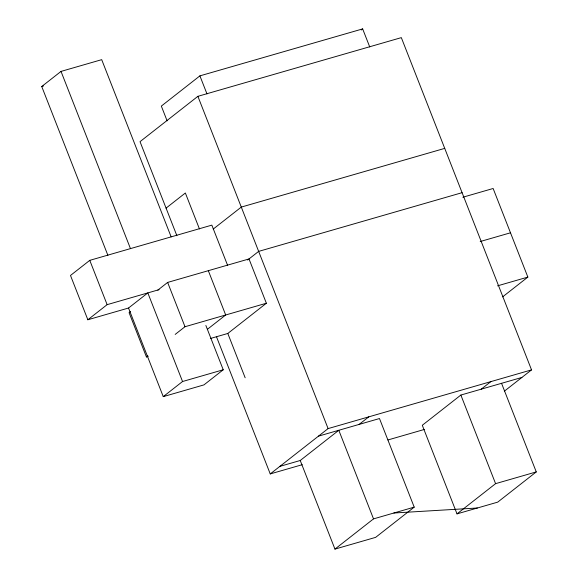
<?xml version="1.0" encoding="UTF-8"?>
<svg xmlns="http://www.w3.org/2000/svg" width="578" height="578" viewBox="0 0 578 578"><rect width="100%" height="100%" fill="white"/><g stroke="black" fill="none" stroke-linecap="round" stroke-linejoin="round"><path stroke-width="0.87" d="M107.884 255.324L41.732 86.519L61.015 71.405L101.699 59.664L171.146 236.872M369.732 46.948L362.659 28.9L199.909 75.862L161.334 106.085L167.121 120.853M504.363 391.176L531.536 369.884L401.327 37.628L197.886 96.331L140.028 141.661L176.882 235.701M361.257 29.998L362.659 28.9M227.559 265.251L211.837 225.131L89.771 260.353L70.487 275.468L87.849 319.764L128.533 308.023L147.823 292.916L182.547 381.516L163.256 396.631L128.533 308.023M166.074 208.116L185.357 193.001L199.446 228.946M87.849 319.764L107.132 304.657L159.073 289.665M213.239 229.061L241.293 207.083L444.728 148.38M130.469 311.549L129.067 312.647L146.429 356.944L148.156 356.445M157.816 290.12L167.634 282.425L249.01 258.944L266.371 303.24L227.804 333.463L210.486 338.462M247.608 260.042L258.655 251.387L462.089 192.676M146.429 356.944L147.831 355.846M175.177 334.416L184.996 326.729L266.371 303.24M207.451 329.272L225.687 314.981L208.326 270.685M205.869 325.472L223.231 369.776L203.947 384.89L163.256 396.631M216.598 337.032L270.244 473.924L328.102 428.594L531.536 369.884M502.607 296.875L527.859 277.093L493.135 188.493L462.834 197.235M300.228 460.5L338.802 430.278L373.525 518.878L334.951 549.1L300.228 460.5L279.882 466.367M359.14 424.404L368.786 416.854M521.891 377.441L460.861 395.049L422.294 425.271L457.01 513.878L497.701 502.138L536.268 471.915L501.545 383.308M481.207 389.182L490.845 381.625M318.456 436.144L379.486 418.537L414.209 507.137L375.642 537.359L334.951 549.1M457.01 513.878L495.584 483.656L536.268 471.915M41.732 86.519L43.458 86.021M480.195 241.539L510.497 232.797M497.557 285.843L527.859 277.093M182.547 381.516L223.231 369.776M270.244 473.924L302.272 464.683M387.975 439.952L424.331 429.454M373.525 518.878L414.209 507.137M393.864 513.011L477.356 508.004M460.861 395.049L495.584 483.656M199.909 75.862L206.982 93.911M197.886 96.331L328.102 428.594M227.804 333.463L245.159 377.766M167.634 282.425L184.996 326.729M61.015 71.405L130.462 248.612M89.771 260.353L107.132 304.657"/></g></svg>
